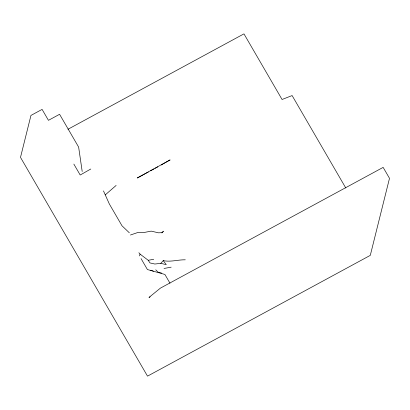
<?xml version="1.0" encoding="UTF-8"?>
<svg xmlns="http://www.w3.org/2000/svg" width="410" height="410" viewBox="0 0 410 410"><rect width="100%" height="100%" fill="white"/><g stroke="black" fill="none" stroke-linecap="round" stroke-linejoin="round"><path stroke-width="0.61" d="M139.523 255.922L140.046 254.097L138.877 252.719M140.046 254.097L148.236 260.294L149.978 262.923L154.857 264.03L160.766 263.343L163.231 260.637C170.657 262.21 177.919 259.668 185.279 259.807M161.878 232.926L163.165 231.619M105.257 194.878L116.138 185.433M163.59 231.184L161.776 232.701L158.409 232.808L151.188 231.127L143.987 232.501L137.96 232.455L130.431 235.017M90.774 169.017L80.201 175.024L73.846 164.087M161.207 164.969L170.109 159.91L137.258 177.996L148.394 171.954M67.963 129.273L243.96 33.861L282.065 99.492L292.12 95.566L345.784 188M150.624 170.75L153.965 168.935M155.077 168.331L157.865 166.824M150.086 296.861L148.974 297.46L160.371 288.153L383.15 167.377L389.5 178.319L370.291 255.368L147.513 376.139L20.5 157.368L30.955 115.43L42.097 109.393L48.447 120.33L59.583 114.293L78.638 147.108L82.195 171.472M148.236 260.294L153.714 259.269M164.046 268.453L171.17 267.166M160.766 263.343L166.27 264.64L163.231 260.637M161.596 273.091L158.116 272.168L155.759 269.795M150.665 270.231L153.478 271.194M129.34 232.808L122.006 225.792L109.306 203.913L103.474 190.896M169.981 283.197L164.902 274.449L147.41 269.544L141.06 258.608"/></g></svg>
